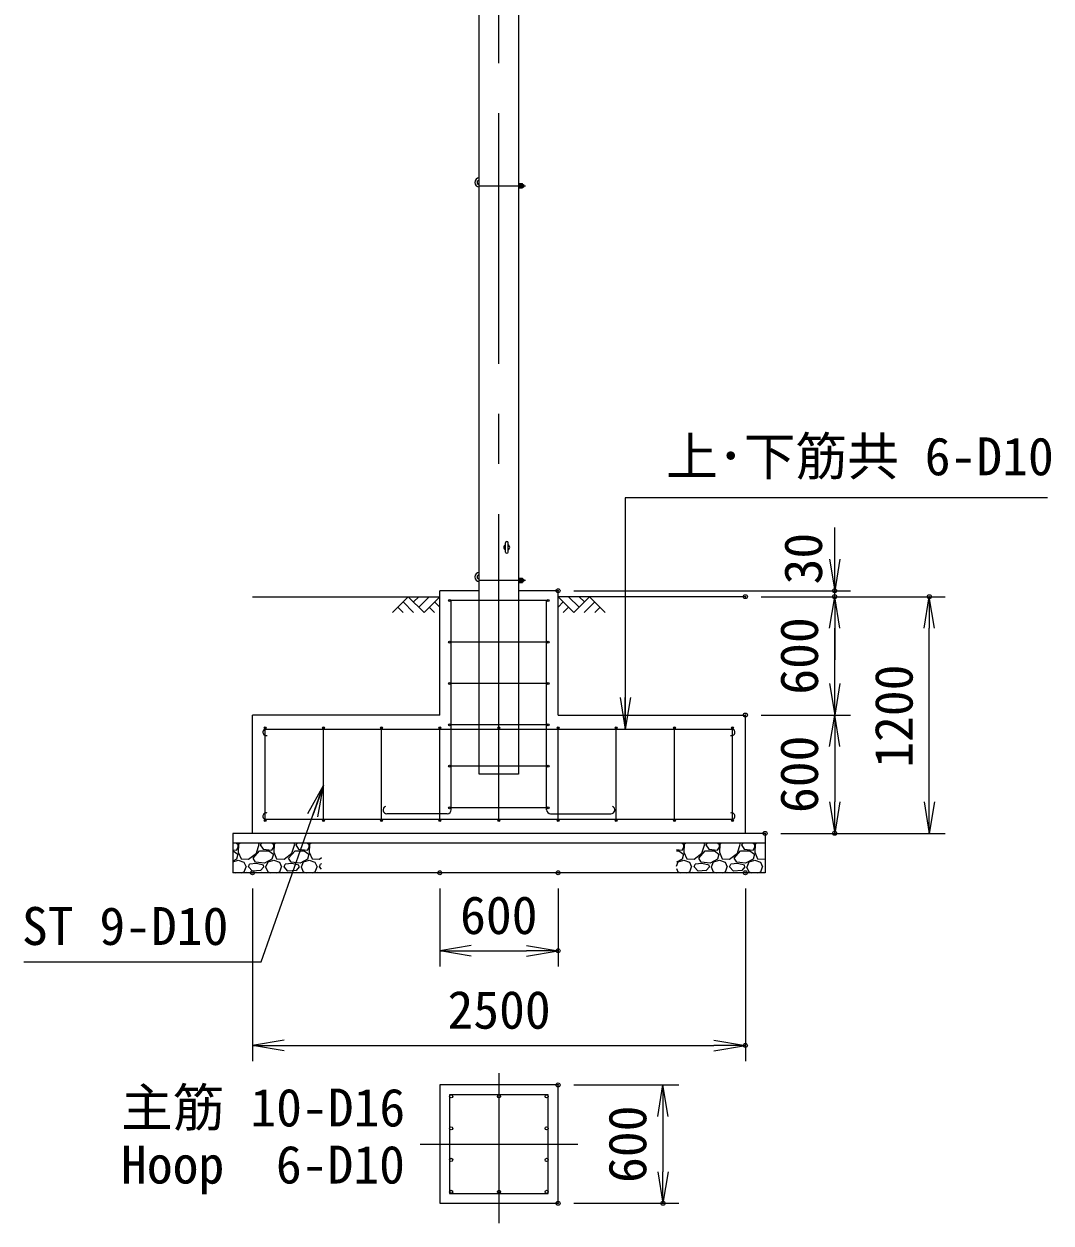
# Model space of a CAD drawing. Units: millimetres, scale not verified. Extents: x -16800 to 16800, y -11880 to 11880.
# Drawn here: x 3157 to 8366, y -5818 to 261 of the extents above; entities that cross this region are included whole.
import ezdxf
from ezdxf.enums import TextEntityAlignment as Align

# ---------------------------------------------------------------- set-up
doc = ezdxf.new("R2010")
doc.units = ezdxf.units.MM
doc.header["$LTSCALE"] = 40
doc.header["$PDMODE"] = 32
doc.header["$PDSIZE"] = 20
doc.linetypes.add('USER1', pattern=[50.8, 31.75, -6.35, 6.35, -6.35])
for name, color, linetype, lineweight in [('0-1_D-STR1', 1, 'Continuous', 25), ('0-2_D-BMK', 2, 'USER1', 13), ('0-3_D-STR3', 3, 'Continuous', 13), ('0-4_D-STR-DIM', 7, 'Continuous', 13), ('0-7_D-STR-TXT', 7, 'Continuous', 13), ('0-8_D-BGD', 7, 'Continuous', 25), ('0-A_D-DCR-HCH', 7, 'Continuous', 13), ('0-B_D-STR4', 7, 'Continuous', 25)]:
    doc.layers.add(name, color=color, linetype=linetype, lineweight=lineweight)
doc.layers.add('0-5_0', color=7, linetype='Continuous')
doc.layers.add('0-6_Defpoints', color=8, linetype='Continuous')
doc.styles.add('ＭＳ ゴシック', font='')
doc.styles.get('ＭＳ ゴシック').set_extended_font_data('MS Gothic')

# ---------------------------------------------------------------- blocks, each defined once
blk = doc.blocks.new('_Open')
at = {"layer": '0-5_0'}
blk.add_line((-40, 6.67), (0, 0), dxfattribs=at)
blk.add_lwpolyline([(-40, -6.67), (0, 0), (-40, 0)], dxfattribs=at)

msp = doc.modelspace()

# ---------------------------------------------------------------- linework, layer by layer
at = {"layer": '0-1_D-STR1'}
msp.add_lwpolyline([(5465.62, 6457.52), (5665.62, 6457.52), (5665.62, -3542.48), (5465.62, -3542.48)], close=True, dxfattribs=at)
at = {"layer": '0-2_D-BMK'}
for p, q in [((5565.62, -3493.48), (5565.62, 6508.52)), ((5465.62, -559.48), (5700.62, -559.48)), ((5465.62, -2559.48), (5700.62, -2559.48)), ((5565.62, -5058.11), (5565.62, -5818.11)), ((5165.62, -5418.11), (5965.62, -5418.11))]:
    msp.add_line(p, q, dxfattribs=at)
at = {"layer": '0-3_D-STR3'}
for p, q in [((5665.62, -548.53), (5665.62, -570.43)), ((5665.62, -548.53), (5674.82, -548.53)), ((5665.62, -554), (5674.82, -554)), ((5665.62, -564.95), (5674.82, -564.95)), ((5665.62, -570.43), (5674.82, -570.43)), ((5675.62, -548.53), (5675.62, -570.43)), ((5675.62, -548.53), (5684.82, -548.53)), ((5675.62, -550.86), (5675.62, -568.09)), ((5675.62, -554), (5684.82, -554)), ((5675.62, -564.95), (5684.82, -564.95)), ((5675.62, -570.43), (5684.82, -570.43)), ((5685.62, -550.86), (5685.62, -568.09)), ((5685.62, -553.48), (5689.67, -553.48)), ((5685.62, -554.42), (5690.62, -554.42)), ((5685.62, -565.48), (5689.67, -565.48)), ((5690.62, -554.42), (5689.67, -553.48)), ((5689.67, -553.48), (5689.67, -565.48)), ((5690.62, -554.42), (5690.62, -564.53)), ((5599.37, -2416.23), (5599.37, -2368.73)), ((5611.87, -2416.23), (5611.87, -2368.73)), ((5665.62, -2548.53), (5665.62, -2570.43)), ((5665.62, -2548.53), (5674.82, -2548.53)), ((5675.62, -2548.53), (5675.62, -2570.43)), ((5675.62, -2548.53), (5684.82, -2548.53)), ((5675.62, -2550.86), (5675.62, -2568.09)), ((5685.62, -2550.86), (5685.62, -2568.09)), ((5665.62, -2554), (5674.82, -2554)), ((5665.62, -2564.95), (5674.82, -2564.95)), ((5665.62, -2570.43), (5674.82, -2570.43)), ((5675.62, -2554), (5684.82, -2554)), ((5675.62, -2564.95), (5684.82, -2564.95)), ((5675.62, -2570.43), (5684.82, -2570.43)), ((5685.62, -2553.48), (5689.67, -2553.48)), ((5685.62, -2554.42), (5690.62, -2554.42)), ((5685.62, -2565.48), (5689.67, -2565.48)), ((5690.62, -2554.42), (5689.67, -2553.48)), ((5689.67, -2553.48), (5689.67, -2565.48)), ((5690.62, -2554.42), (5690.62, -2564.53)), ((5815.62, -2662.48), (5315.62, -2662.48)), ((5323.62, -3722.81), (5323.62, -2662.48)), ((5565.62, -3777.48), (5565.62, -2662.48)), ((5807.62, -3722.81), (5807.62, -2662.48)), ((5815.62, -2872.48), (5315.62, -2872.48)), ((5815.62, -3082.48), (5315.62, -3082.48)), ((4380.62, -3777.48), (4380.62, -3307.48)), ((4380.62, -3313.98), (6750.62, -3313.98)), ((4675.62, -3777.48), (4675.62, -3307.48)), ((4970.62, -3777.48), (4970.62, -3307.48)), ((5265.62, -3777.48), (5265.62, -3307.48)), ((5815.62, -3292.48), (5315.62, -3292.48)), ((5865.62, -3777.48), (5865.62, -3307.48)), ((6160.62, -3777.48), (6160.62, -3307.48)), ((6455.62, -3777.48), (6455.62, -3307.48)), ((6750.62, -3777.48), (6750.62, -3307.48)), ((5815.62, -3502.48), (5315.62, -3502.48)), ((5303.62, -3742.81), (4997.34, -3742.81)), ((5815.62, -3712.48), (5315.62, -3712.48)), ((5827.62, -3742.81), (6133.9, -3742.81)), ((4380.62, -3770.98), (6750.62, -3770.98))]:
    msp.add_line(p, q, dxfattribs=at)
for points in [[(5685.62, -564.53), (5690.62, -564.53), (5689.67, -565.48)], [(5685.62, -2564.53), (5690.62, -2564.53), (5689.67, -2565.48)]]:
    msp.add_lwpolyline(points, dxfattribs=at)
msp.add_lwpolyline([(5315.62, -5168.11), (5315.62, -5668.11), (5815.62, -5668.11), (5815.62, -5168.11)], close=True, dxfattribs=at)
for centre, radius in [((5315.62, -2662.48), 5), ((5815.62, -2662.48), 5), ((5315.62, -2872.48), 5), ((5815.62, -2872.48), 5), ((5315.62, -3082.48), 5), ((5815.62, -3082.48), 5), ((4380.62, -3307.48), 5), ((4675.62, -3307.48), 5), ((4970.62, -3307.48), 5), ((5265.62, -3307.48), 5), ((5315.62, -3292.48), 5), ((5565.62, -3307.48), 5), ((5815.62, -3292.48), 5), ((5865.62, -3307.48), 5), ((6160.62, -3307.48), 5), ((6455.62, -3307.48), 5), ((6750.62, -3307.48), 5), ((5315.62, -3502.48), 5), ((5815.62, -3502.48), 5), ((5315.62, -3712.48), 5), ((5815.62, -3712.48), 5), ((4380.62, -3777.48), 5), ((4675.62, -3777.48), 5), ((4970.62, -3777.48), 5), ((5265.62, -3777.48), 5), ((5565.62, -3777.48), 5), ((5865.62, -3777.48), 5), ((6160.62, -3777.48), 5), ((6455.62, -3777.48), 5), ((6750.62, -3777.48), 5), ((5323.62, -5176.11), 8), ((5565.62, -5176.11), 8), ((5807.62, -5176.11), 8), ((5323.62, -5338.11), 8), ((5807.62, -5338.11), 8), ((5323.62, -5498.11), 8), ((5807.62, -5498.11), 8), ((5323.62, -5660.11), 8), ((5565.62, -5660.11), 8), ((5807.62, -5660.11), 8)]:
    msp.add_circle(centre, radius, dxfattribs=at)
for centre, radius, start, end in [((5465.62, -542.48), 23, 90, 270), ((5465.62, -542.48), 11, 90, 270), ((5670.64, -551.27), 5, 326.78843, 33.21157), ((5656.49, -559.48), 19.14, 343.37369, 16.62631), ((5670.64, -567.69), 5, 326.78843, 33.21157), ((5680.64, -551.27), 5, 326.78843, 33.21157), ((5666.49, -559.48), 19.14, 343.37369, 16.62631), ((5680.64, -567.69), 5, 326.78843, 33.21157), ((5605.62, -2368.73), 6.25, 0, 180), ((5605.62, -2392.48), 15, 114.62432, 245.37568), ((5605.62, -2416.23), 6.25, 180, 0), ((5605.62, -2392.48), 15, 294.62432, 65.37568), ((5465.62, -2542.48), 23, 90, 270), ((5465.62, -2542.48), 11, 90, 270), ((5670.64, -2551.27), 5, 326.78843, 33.21157), ((5680.64, -2551.27), 5, 326.78843, 33.21157), ((5656.49, -2559.48), 19.14, 343.37369, 16.62631), ((5670.64, -2567.69), 5, 326.78843, 33.21157), ((5666.49, -2559.48), 19.14, 343.37369, 16.62631), ((5680.64, -2567.69), 5, 326.78843, 33.21157), ((4384.85, -3329.97), 16.55, 104.8143, 289.60849), ((6746.39, -3329.97), 16.55, 250.39151, 75.1857), ((4996.52, -3724.15), 18.68, 111.66589, 272.52545), ((6134.73, -3724.15), 18.68, 267.47455, 68.33411), ((4384.85, -3754.98), 16.55, 70.39151, 255.1857), ((5303.62, -3722.81), 20, 270, 0), ((5827.62, -3722.81), 20, 180, 270), ((6746.39, -3754.98), 16.55, 284.8143, 109.60849)]:
    msp.add_arc(centre, radius, start, end, dxfattribs=at)
at = {"layer": '0-4_D-STR-DIM'}
for p, q in [((7268.61, -2452.48), (7268.61, -2292.48)), ((5945.62, -2612.48), (7348.61, -2612.48)), ((7268.61, -2642.48), (7268.61, -2612.48)), ((6895.62, -2642.48), (7348.61, -2642.48)), ((6895.62, -2642.48), (7348.61, -2642.48)), ((6895.62, -2642.48), (7828.61, -2642.48)), ((7268.61, -3082.48), (7268.61, -2802.48)), ((7268.61, -2802.48), (7268.61, -2962.48)), ((7748.61, -3682.48), (7748.61, -2802.48)), ((6895.62, -3242.48), (7348.61, -3242.48)), ((6895.62, -3242.48), (7348.61, -3242.48)), ((7268.61, -3402.48), (7268.61, -3682.48)), ((6995.62, -3842.48), (7348.61, -3842.48)), ((6995.62, -3842.48), (7828.61, -3842.48)), ((4315.62, -4122.48), (4315.62, -4997.82)), ((5265.62, -4122.48), (5265.62, -4517.82)), ((5865.62, -4122.48), (5865.62, -4517.82)), ((6815.62, -4122.48), (6815.62, -4997.82)), ((5425.62, -4437.82), (5705.62, -4437.82)), ((4475.62, -4917.82), (6655.62, -4917.82)), ((5945.62, -5118.11), (6477.72, -5118.11)), ((6397.72, -5278.11), (6397.72, -5558.11)), ((5945.62, -5718.11), (6477.72, -5718.11))]:
    msp.add_line(p, q, dxfattribs=at)
at = {"layer": '0-6_Defpoints'}
for p in [(5865.62, -2612.48), (7268.61, -2612.48), (6815.62, -2642.48), (7268.61, -2642.48), (7748.61, -2642.48), (6815.62, -3242.48), (6915.62, -3842.48), (7268.61, -3842.48), (4315.62, -4042.48), (5265.62, -4042.48), (5865.62, -4042.48), (6815.62, -4042.48), (5865.62, -4437.82), (6815.62, -4917.82), (5865.62, -5118.11), (5865.62, -5718.11), (6397.72, -5718.11)]:
    msp.add_point(p, dxfattribs=at)
at = {"layer": '0-7_D-STR-TXT'}
for points in [[(8347.47, -2140.73), (6206.72, -2140.73), (6206.72, -3311.98)], [(3156.65, -4494.14), (4359.94, -4494.14), (4674.95, -3601.52)]]:
    msp.add_lwpolyline(points, dxfattribs=at)
at = {"layer": '0-8_D-BGD'}
for p, q in [((4315.62, -2642.48), (5265.62, -2642.48)), ((6815.62, -2642.48), (5865.62, -2642.48))]:
    msp.add_line(p, q, dxfattribs=at)
at = {"layer": '0-A_D-DCR-HCH'}
for p, q in [((5105.98, -2642.48), (5026.17, -2722.3)), ((5079.38, -2669.08), (5132.83, -2722.3)), ((5105.98, -2642.48), (5185.8, -2722.3)), ((5132.59, -2669.08), (5159.2, -2642.48)), ((5159.2, -2695.69), (5212.41, -2642.48)), ((5185.8, -2722.3), (5265.62, -2642.48)), ((5239.01, -2669.08), (5265.62, -2695.57)), ((5945.44, -2722.3), (5865.62, -2642.48)), ((5892.23, -2669.08), (5865.62, -2695.57)), ((5972.04, -2695.69), (5918.83, -2642.48)), ((6025.26, -2642.48), (5945.44, -2722.3)), ((5998.79, -2669.22), (5972.04, -2642.48)), ((6051.86, -2669.08), (5998.41, -2722.3)), ((6025.26, -2642.48), (6105.07, -2722.3)), ((5052.77, -2695.69), (5079.5, -2722.3)), ((5212.41, -2695.69), (5239.14, -2722.3)), ((5918.83, -2695.69), (5892.1, -2722.3)), ((6078.47, -2695.69), (6051.74, -2722.3)), ((4215.62, -3925.8), (4234.51, -3928.06)), ((4215.62, -3931.66), (4218.31, -3931.66)), ((4218.31, -3931.66), (4241.71, -3947.86)), ((4243.51, -3901.06), (4233.7, -3892.48)), ((4234.51, -3928.06), (4243.51, -3911.86)), ((4241.71, -3947.86), (4234.51, -3973.06)), ((4245.31, -3899.26), (4243.51, -3937.06)), ((4243.51, -3911.86), (4243.51, -3901.06)), ((4243.51, -3937.06), (4257.91, -3971.26)), ((4252.75, -3892.48), (4245.31, -3899.26)), ((4319.11, -3967.66), (4351.51, -3931.66)), ((4335.31, -3942.46), (4349.71, -3897.46)), ((4349.71, -3897.46), (4346.66, -3892.48)), ((4351.51, -3931.66), (4398.31, -3931.66)), ((4363.7, -3892.48), (4355.11, -3901.06)), ((4355.11, -3901.06), (4369.51, -3922.66)), ((4369.51, -3922.66), (4414.51, -3928.06)), ((4398.31, -3931.66), (4421.71, -3947.86)), ((4423.51, -3901.06), (4413.7, -3892.48)), ((4414.51, -3928.06), (4423.51, -3911.86)), ((4421.71, -3947.86), (4414.51, -3973.06)), ((4425.31, -3899.26), (4423.51, -3937.06)), ((4423.51, -3911.86), (4423.51, -3901.06)), ((4423.51, -3937.06), (4437.91, -3971.26)), ((4432.75, -3892.48), (4425.31, -3899.26)), ((4475.71, -3973.06), (4515.31, -3942.46)), ((4499.11, -3967.66), (4531.51, -3931.66)), ((4515.31, -3942.46), (4529.71, -3897.46)), ((4529.71, -3897.46), (4526.66, -3892.48)), ((4531.51, -3931.66), (4578.31, -3931.66)), ((4543.7, -3892.48), (4535.11, -3901.06)), ((4535.11, -3901.06), (4549.51, -3922.66)), ((4549.51, -3922.66), (4594.51, -3928.06)), ((4578.31, -3931.66), (4601.71, -3947.86)), ((4603.51, -3901.06), (4593.7, -3892.48)), ((4594.51, -3928.06), (4603.51, -3911.86)), ((4601.71, -3947.86), (4594.51, -3973.06)), ((4605.31, -3899.26), (4603.51, -3937.06)), ((4603.51, -3911.86), (4603.51, -3901.06)), ((4603.51, -3937.06), (4617.91, -3971.26)), ((4612.75, -3892.48), (4605.31, -3899.26)), ((6465.62, -3924.6), (6494.51, -3928.06)), ((6465.62, -3931.66), (6478.31, -3931.66)), ((6478.31, -3931.66), (6501.71, -3947.86)), ((6503.51, -3901.06), (6493.7, -3892.48)), ((6494.51, -3928.06), (6503.51, -3911.86)), ((6501.71, -3947.86), (6494.51, -3973.06)), ((6505.31, -3899.26), (6503.51, -3937.06)), ((6503.51, -3911.86), (6503.51, -3901.06)), ((6503.51, -3937.06), (6517.91, -3971.26)), ((6512.75, -3892.48), (6505.31, -3899.26)), ((6579.11, -3967.66), (6611.51, -3931.66)), ((6595.31, -3942.46), (6609.71, -3897.46)), ((6609.71, -3897.46), (6606.66, -3892.48)), ((6611.51, -3931.66), (6658.31, -3931.66)), ((6623.7, -3892.48), (6615.11, -3901.06)), ((6615.11, -3901.06), (6629.51, -3922.66)), ((6629.51, -3922.66), (6674.51, -3928.06)), ((6658.31, -3931.66), (6681.71, -3947.86)), ((6683.51, -3901.06), (6673.7, -3892.48)), ((6674.51, -3928.06), (6683.51, -3911.86)), ((6681.71, -3947.86), (6674.51, -3973.06)), ((6685.31, -3899.26), (6683.51, -3937.06)), ((6683.51, -3911.86), (6683.51, -3901.06)), ((6683.51, -3937.06), (6697.91, -3971.26)), ((6692.75, -3892.48), (6685.31, -3899.26)), ((6735.71, -3973.06), (6775.31, -3942.46)), ((6759.11, -3967.66), (6791.51, -3931.66)), ((6775.31, -3942.46), (6789.71, -3897.46)), ((6789.71, -3897.46), (6786.66, -3892.48)), ((6791.51, -3931.66), (6838.31, -3931.66)), ((6803.7, -3892.48), (6795.11, -3901.06)), ((6795.11, -3901.06), (6809.51, -3922.66)), ((6809.51, -3922.66), (6854.51, -3928.06)), ((6838.31, -3931.66), (6861.71, -3947.86)), ((6863.51, -3901.06), (6853.7, -3892.48)), ((6854.51, -3928.06), (6863.51, -3911.86)), ((6861.71, -3947.86), (6854.51, -3973.06)), ((6865.31, -3899.26), (6863.51, -3937.06)), ((6863.51, -3911.86), (6863.51, -3901.06)), ((6863.51, -3937.06), (6877.91, -3971.26)), ((6872.75, -3892.48), (6865.31, -3899.26)), ((4234.51, -3973.06), (4215.62, -3982.96)), ((4215.62, -3987.18), (4243.51, -3978.46)), ((4243.51, -3978.46), (4272.31, -3989.26)), ((4272.31, -3989.26), (4283.11, -4012.66)), ((4295.71, -4012.66), (4301.11, -3998.26)), ((4335.31, -3994.66), (4301.11, -3998.26)), ((4331.71, -3989.26), (4319.11, -3967.66)), ((4376.71, -3992.86), (4331.71, -3989.26)), ((4371.31, -4003.66), (4335.31, -3994.66)), ((4373.11, -4012.66), (4371.31, -4003.66)), ((4414.51, -3973.06), (4376.71, -3992.86)), ((4383.91, -4012.66), (4394.71, -3987.46)), ((4394.71, -3987.46), (4423.51, -3978.46)), ((4423.51, -3978.46), (4452.31, -3989.26)), ((4437.91, -3971.26), (4475.71, -3973.06)), ((4452.31, -3989.26), (4463.11, -4012.66)), ((4475.71, -4012.66), (4481.11, -3998.26)), ((4515.31, -3994.66), (4481.11, -3998.26)), ((4511.71, -3989.26), (4499.11, -3967.66)), ((4556.71, -3992.86), (4511.71, -3989.26)), ((4551.31, -4003.66), (4515.31, -3994.66)), ((4553.11, -4012.66), (4551.31, -4003.66)), ((4594.51, -3973.06), (4556.71, -3992.86)), ((4563.91, -4012.66), (4574.71, -3987.46)), ((4574.71, -3987.46), (4603.51, -3978.46)), ((4603.51, -3978.46), (4632.31, -3989.26)), ((4617.91, -3971.26), (4655.71, -3973.06)), ((4632.31, -3989.26), (4643.11, -4012.66)), ((4655.71, -3973.06), (4665.62, -3965.41)), ((4655.71, -4012.66), (4661.11, -3998.26)), ((4665.62, -3997.79), (4661.11, -3998.26)), ((6494.51, -3973.06), (6465.62, -3988.2)), ((6465.62, -4008.68), (6474.71, -3987.46)), ((6474.71, -3987.46), (6503.51, -3978.46)), ((6503.51, -3978.46), (6532.31, -3989.26)), ((6532.31, -3989.26), (6543.11, -4012.66)), ((6555.71, -4012.66), (6561.11, -3998.26)), ((6595.31, -3994.66), (6561.11, -3998.26)), ((6591.71, -3989.26), (6579.11, -3967.66)), ((6636.71, -3992.86), (6591.71, -3989.26)), ((6631.31, -4003.66), (6595.31, -3994.66)), ((6633.11, -4012.66), (6631.31, -4003.66)), ((6674.51, -3973.06), (6636.71, -3992.86)), ((6643.91, -4012.66), (6654.71, -3987.46)), ((6654.71, -3987.46), (6683.51, -3978.46)), ((6683.51, -3978.46), (6712.31, -3989.26)), ((6697.91, -3971.26), (6735.71, -3973.06)), ((6712.31, -3989.26), (6723.11, -4012.66)), ((6735.71, -4012.66), (6741.11, -3998.26)), ((6775.31, -3994.66), (6741.11, -3998.26)), ((6771.71, -3989.26), (6759.11, -3967.66)), ((6816.71, -3992.86), (6771.71, -3989.26)), ((6811.31, -4003.66), (6775.31, -3994.66)), ((6813.11, -4012.66), (6811.31, -4003.66)), ((6854.51, -3973.06), (6816.71, -3992.86)), ((6823.91, -4012.66), (6834.71, -3987.46)), ((6834.71, -3987.46), (6863.51, -3978.46)), ((6863.51, -3978.46), (6892.31, -3989.26)), ((6877.91, -3971.26), (6915.62, -3973.06)), ((6892.31, -3989.26), (6903.11, -4012.66)), ((4215.62, -4038.66), (4228.6, -4042.48)), ((4258.43, -4042.48), (4274.11, -4037.86)), ((4274.11, -4037.86), (4283.11, -4012.66)), ((4286.71, -4041.46), (4285.6, -4042.48)), ((4298.87, -4042.48), (4286.71, -4041.46)), ((4315.51, -4034.26), (4295.71, -4012.66)), ((4356.91, -4030.66), (4315.51, -4034.26)), ((4373.11, -4012.66), (4356.91, -4030.66)), ((4360.51, -4041.46), (4358.15, -4042.48)), ((4363.55, -4042.48), (4360.51, -4041.46)), ((4382.11, -4012.66), (4392.91, -4037.86)), ((4392.91, -4037.86), (4408.6, -4042.48)), ((4438.43, -4042.48), (4454.11, -4037.86)), ((4454.11, -4037.86), (4463.11, -4012.66)), ((4466.71, -4041.46), (4465.6, -4042.48)), ((4478.87, -4042.48), (4466.71, -4041.46)), ((4495.51, -4034.26), (4475.71, -4012.66)), ((4536.91, -4030.66), (4495.51, -4034.26)), ((4553.11, -4012.66), (4536.91, -4030.66)), ((4540.51, -4041.46), (4538.15, -4042.48)), ((4543.55, -4042.48), (4540.51, -4041.46)), ((4562.11, -4012.66), (4572.91, -4037.86)), ((4572.91, -4037.86), (4588.6, -4042.48)), ((4618.43, -4042.48), (4634.11, -4037.86)), ((4634.11, -4037.86), (4643.11, -4012.66)), ((4646.71, -4041.46), (4645.6, -4042.48)), ((4658.87, -4042.48), (4646.71, -4041.46)), ((4665.62, -4023.47), (4655.71, -4012.66)), ((6465.62, -4020.85), (6472.91, -4037.86)), ((6472.91, -4037.86), (6488.6, -4042.48)), ((6518.43, -4042.48), (6534.11, -4037.86)), ((6534.11, -4037.86), (6543.11, -4012.66)), ((6546.71, -4041.46), (6545.6, -4042.48)), ((6558.87, -4042.48), (6546.71, -4041.46)), ((6575.51, -4034.26), (6555.71, -4012.66)), ((6616.91, -4030.66), (6575.51, -4034.26)), ((6633.11, -4012.66), (6616.91, -4030.66)), ((6620.51, -4041.46), (6618.15, -4042.48)), ((6623.55, -4042.48), (6620.51, -4041.46)), ((6642.11, -4012.66), (6652.91, -4037.86)), ((6652.91, -4037.86), (6668.6, -4042.48)), ((6698.43, -4042.48), (6714.11, -4037.86)), ((6714.11, -4037.86), (6723.11, -4012.66)), ((6726.71, -4041.46), (6725.6, -4042.48)), ((6738.87, -4042.48), (6726.71, -4041.46)), ((6755.51, -4034.26), (6735.71, -4012.66)), ((6796.91, -4030.66), (6755.51, -4034.26)), ((6813.11, -4012.66), (6796.91, -4030.66)), ((6800.51, -4041.46), (6798.15, -4042.48)), ((6803.55, -4042.48), (6800.51, -4041.46)), ((6822.11, -4012.66), (6832.91, -4037.86)), ((6832.91, -4037.86), (6848.6, -4042.48)), ((6878.43, -4042.48), (6894.11, -4037.86)), ((6894.11, -4037.86), (6903.11, -4012.66)), ((6906.71, -4041.46), (6905.6, -4042.48)), ((6915.62, -4042.21), (6906.71, -4041.46))]:
    msp.add_line(p, q, dxfattribs=at)
for points in [[(4257.91, -3971.26), (4295.71, -3973.06), (4335.31, -3942.46)], [(6517.91, -3971.26), (6555.71, -3973.06), (6595.31, -3942.46)]]:
    msp.add_lwpolyline(points, dxfattribs=at)
at = {"layer": '0-B_D-STR4'}
for p, q in [((5465.62, -2612.48), (5265.62, -2612.48)), ((5265.62, -3242.48), (5265.62, -2612.48)), ((5865.62, -2612.48), (5665.62, -2612.48)), ((5865.62, -3242.48), (5865.62, -2612.48)), ((5265.62, -3242.48), (4315.62, -3242.48)), ((4315.62, -3842.48), (4315.62, -3242.48)), ((5865.62, -3242.48), (6815.62, -3242.48)), ((6815.62, -3842.48), (6815.62, -3242.48)), ((6915.62, -3842.48), (4215.62, -3842.48)), ((4215.62, -3842.48), (4215.62, -4042.48)), ((6915.62, -3842.48), (6915.62, -4042.48)), ((6915.62, -3892.48), (4215.62, -3892.48)), ((6915.62, -4042.48), (4215.62, -4042.48))]:
    msp.add_line(p, q, dxfattribs=at)
msp.add_lwpolyline([(5265.62, -5118.11), (5265.62, -5718.11), (5865.62, -5718.11), (5865.62, -5118.11)], close=True, dxfattribs=at)

# ---------------------------------------------------------------- block references
at = {"layer": '0-4_D-STR-DIM', "xscale": 4, "yscale": 4}
for p, rotation in [((7268.61, -2612.48), 270), ((7268.61, -2642.48), 90), ((7268.61, -2642.48), 90), ((7748.61, -2642.48), 90), ((7268.61, -3242.48), 270), ((7268.61, -3242.48), 90), ((7268.61, -3842.48), 270), ((7748.61, -3842.48), 270), ((5265.62, -4437.82), 180), ((4315.62, -4917.82), 180), ((6397.72, -5118.11), 90), ((6397.72, -5718.11), 270)]:
    msp.add_blockref('_Open', p, dxfattribs=dict(at, rotation=rotation))
for p in [(5865.62, -4437.82), (6815.62, -4917.82)]:
    msp.add_blockref('_Open', p, dxfattribs=at)
at = {"layer": '0-7_D-STR-TXT', "xscale": 4, "yscale": 4}
for p, rotation in [((6206.72, -3313.98), 270), ((4675.62, -3599.64), 70.56148)]:
    msp.add_blockref('_Open', p, dxfattribs=dict(at, rotation=rotation))

# ---------------------------------------------------------------- texts
at = {"layer": '0-4_D-STR-DIM', "style": 'ＭＳ ゴシック'}
for s, p in [('30', (7262.12, -2580.45)), ('600', (7241.62, -3139.48)), ('1200', (7721.62, -3510.08)), ('600', (7241.62, -3739.48)), ('600', (6370.73, -5615.11))]:
    msp.add_text(s, height=192.4, rotation=90, dxfattribs=at).set_placement(p, align=Align.BOTTOM_LEFT)
for s, p in [('600', (5368.62, -4410.83)), ('2500', (5304.62, -4890.83))]:
    msp.add_text(s, height=192.4, dxfattribs=at).set_placement(p, align=Align.BOTTOM_LEFT)
at = {"layer": '0-7_D-STR-TXT', "style": 'ＭＳ ゴシック'}
for s, p in [('上･下筋共 6-D10', (6413.46, -2084.81)), ('ST 9-D10', (3146.5, -4466.13)), ('主筋 10-D16', (3649.05, -5386.29)), ('Hoop  6-D10', (3649.05, -5675.62))]:
    msp.add_text(s, height=192.4, dxfattribs=at).set_placement(p, align=Align.BOTTOM_LEFT)

doc.saveas('drawing.dxf')
